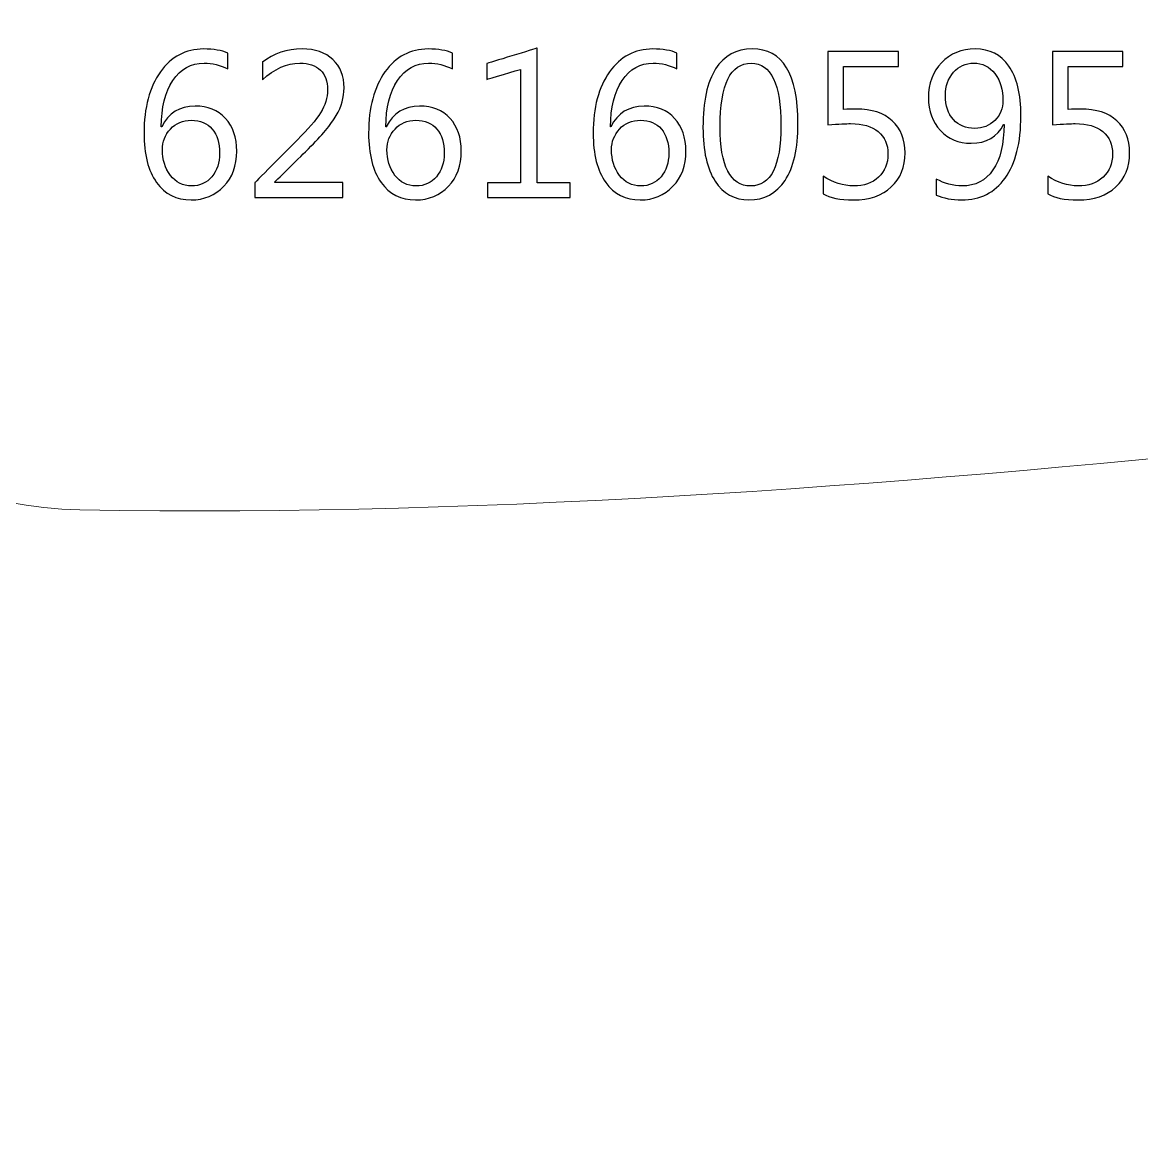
# Model space of a CAD drawing. Header units: centimetres. Extents: x -494 to 505, y -672 to 577.
# Drawn here: x 241.8 to 299.6, y -187.2 to -129.7 of the extents above; entities that cross this region are included whole.
import ezdxf

# ---------------------------------------------------------------- set-up
doc = ezdxf.new("R2010")
doc.units = ezdxf.units.CM
doc.header["$MEASUREMENT"] = 0
doc.layers.add('Camada 1', color=7, linetype='Continuous')
doc.layers.add('Camada 2', color=10, linetype='Continuous')

msp = doc.modelspace()

# ---------------------------------------------------------------- linework, layer by layer
at = {"layer": 'Camada 1', "lineweight": 9}
msp.add_open_spline([(182.78983, -289.325812), (182.329836, -291.53358), (181.676294, -292.996112), (180.507132, -295.900856), (180.507132, -295.900856), (177.908204, -303.485296), (176.42332, -307.8607), (184.4675, -310.828944), (184.4675, -310.828944), (188.601096, -312.03138), (192.080388, -313.343036), (195.019168, -314.746132), (195.019168, -314.746132), (209.705448, -320.820796), (210.408266, -342.718136), (204.780388, -357.439976), (204.780388, -357.439976), (200.739248, -364.026196), (206.49819, -371.974872), (211.99729, -370.13134), (211.99729, -370.13134), (211.99729, -370.13134), (267.020294, -351.921064), (267.020294, -351.921064), (267.020294, -351.921064), (265.436858, -345.949016), (263.81964, -340.168992), (261.691628, -334.19796), (261.691628, -334.19796), (261.691628, -334.19796), (247.889522, -339.847428), (247.889522, -339.847428), (247.889522, -339.847428), (247.889522, -339.847428), (245.159784, -332.06436), (245.159784, -332.06436), (245.159784, -332.06436), (245.159784, -332.06436), (258.900422, -326.126856), (258.900422, -326.126856), (258.900422, -326.126856), (255.91643, -319.662048), (253.357126, -313.510168), (250.05284, -307.368956), (250.05284, -307.368956), (250.05284, -307.368956), (235.854494, -315.215016), (235.854494, -315.215016), (235.854494, -315.215016), (235.854494, -315.215016), (231.603042, -308.164484), (231.603042, -308.164484), (231.603042, -308.164484), (231.603042, -308.164484), (245.712488, -300.023784), (245.712488, -300.023784), (245.712488, -300.023784), (242.475004, -294.545512), (239.409224, -289.87242), (235.99394, -284.899608), (235.99394, -284.899608), (235.99394, -284.899608), (222.90532, -293.546276), (222.90532, -293.546276), (222.90532, -293.546276), (222.90532, -293.546276), (218.431364, -286.746696), (218.431364, -286.746696), (218.431364, -286.746696), (218.431364, -286.746696), (230.724202, -278.40178), (230.724202, -278.40178), (230.724202, -278.40178), (227.071682, -273.320256), (223.679766, -267.88618), (220.318584, -262.6868), (220.318584, -262.6868), (220.318584, -262.6868), (206.901542, -270.924528), (206.901542, -270.924528), (206.901542, -270.924528), (206.901542, -270.924528), (203.266548, -263.775444), (203.266548, -263.775444), (203.266548, -263.775444), (203.266548, -263.775444), (216.520522, -255.081024), (216.520522, -255.081024), (216.520522, -255.081024), (203.73848, -229.9081), (221.170754, -210.7819), (240.487708, -206.680816), (240.487708, -206.680816), (281.752294, -198.37654), (317.23838, -202.109324), (355.214428, -222.74276), (355.214428, -222.74276), (380.998984, -236.086396), (406.434798, -252.030484), (431.664618, -268.072108), (431.664618, -268.072108), (447.13398, -276.452076), (457.795376, -284.673548), (475.474792, -290.712144), (475.474792, -290.712144), (480.967288, -292.402768), (484.084376, -293.40556), (486.148888, -292.320472), (486.148888, -292.320472), (494.367058, -279.025096), (499.34495, -259.396992), (498.30101, -215.25484), (498.30101, -215.25484), (495.513106, -177.25136), (492.695484, -158.525972), (484.29799, -145.308828), (484.29799, -145.308828), (471.084402, -137.859516), (427.983396, -139.22248), (370.712238, -144.892776), (370.712238, -144.892776), (330.730606, -147.85848), (288.910268, -155.543504), (244.769894, -154.824176), (244.769894, -154.824176), (224.85096, -154.182064), (209.7151, -128.42748), (190.253366, -98.993452), (190.253366, -98.993452), (179.69611, -100.730812), (171.077382, -99.020884), (165.424866, -94.19844), (165.424866, -94.19844), (159.956754, -88.855804), (156.890974, -82.534252), (157.003242, -75.060048), (157.003242, -75.060048), (157.026102, -72.926956), (155.536646, -72.14362), (153.171144, -73.001632), (153.171144, -73.001632), (124.564902, -78.87462), (97.43567, -82.195416), (72.464422, -82.006948), (72.464422, -82.006948), (72.464422, -82.006948), (55.998618, -82.304636), (55.998618, -82.304636), (55.998618, -82.304636), (33.274254, -82.729324), (19.306032, -86.980268), (15.682976, -101.128068), (15.682976, -101.128068), (14.84376, -105.245916), (15.028926, -133.020816), (14.989302, -138.365992), (14.989302, -138.365992), (14.989302, -138.365992), (15.079726, -194.315588), (15.079726, -194.315588), (15.079726, -194.315588), (15.079726, -194.315588), (66.976498, -194.3862), (66.976498, -194.3862), (66.976498, -194.3862), (66.976498, -194.3862), (66.896742, -202.649836), (66.896742, -202.649836), (66.896742, -202.649836), (66.896742, -202.649836), (15.069058, -202.792584), (15.069058, -202.792584), (15.069058, -202.792584), (15.069058, -202.792584), (15.30858, -272.434304), (15.30858, -272.434304), (15.30858, -272.434304), (15.30858, -272.434304), (30.27172, -273.937476), (30.27172, -273.937476), (30.27172, -273.937476), (30.27172, -273.937476), (37.548312, -233.120692), (37.548312, -233.120692), (37.548312, -233.120692), (37.548312, -233.120692), (83.984592, -239.984788), (83.984592, -239.984788), (83.984592, -239.984788), (83.984592, -239.984788), (76.346812, -279.314656), (76.346812, -279.314656), (76.346812, -279.314656), (76.346812, -279.314656), (100.76053, -281.826716), (100.76053, -281.826716), (100.76053, -281.826716), (100.873814, -272.07464), (102.001066, -262.795004), (104.431338, -254.207264), (104.431338, -254.207264), (107.706668, -242.851432), (111.736632, -234.28452), (117.738652, -232.335832), (117.738652, -232.335832), (117.738652, -232.335832), (166.705788, -232.341928), (166.705788, -232.341928), (166.705788, -232.341928), (170.196002, -232.524808), (171.763436, -238.12246), (170.609006, -246.8626), (170.609006, -246.8626), (169.687494, -256.330704), (163.103814, -264.16), (159.567626, -274.08124), (159.567626, -274.08124), (157.226508, -280.649172), (157.818836, -281.917648), (163.007294, -281.882596), (163.007294, -281.882596), (163.007294, -281.882596), (179.199286, -281.804364), (179.199286, -281.804364), (179.199286, -281.804364), (181.369716, -282.496768), (183.364124, -285.311088), (182.78983, -289.325812)], degree=3, knots=[0, 0, 0, 0, 0.017241379, 0.017241379, 0.017241379, 0.017241389, 0.034482759, 0.034482759, 0.034482759, 0.034482769, 0.051724138, 0.051724138, 0.051724138, 0.051724148, 0.068965517, 0.068965517, 0.068965517, 0.068965527, 0.086206897, 0.086206897, 0.086206897, 0.086206907, 0.103448276, 0.103448276, 0.103448276, 0.103448286, 0.120689655, 0.120689655, 0.120689655, 0.120689665, 0.137931034, 0.137931034, 0.137931034, 0.137931044, 0.155172414, 0.155172414, 0.155172414, 0.155172424, 0.172413793, 0.172413793, 0.172413793, 0.172413803, 0.189655172, 0.189655172, 0.189655172, 0.189655182, 0.206896552, 0.206896552, 0.206896552, 0.206896562, 0.224137931, 0.224137931, 0.224137931, 0.224137941, 0.24137931, 0.24137931, 0.24137931, 0.24137932, 0.25862069, 0.25862069, 0.25862069, 0.2586207, 0.275862069, 0.275862069, 0.275862069, 0.275862079, 0.293103448, 0.293103448, 0.293103448, 0.293103458, 0.310344828, 0.310344828, 0.310344828, 0.310344838, 0.327586207, 0.327586207, 0.327586207, 0.327586217, 0.344827586, 0.344827586, 0.344827586, 0.344827596, 0.362068966, 0.362068966, 0.362068966, 0.362068976, 0.379310345, 0.379310345, 0.379310345, 0.379310355, 0.396551724, 0.396551724, 0.396551724, 0.396551734, 0.413793103, 0.413793103, 0.413793103, 0.413793113, 0.431034483, 0.431034483, 0.431034483, 0.431034493, 0.448275862, 0.448275862, 0.448275862, 0.448275872, 0.465517241, 0.465517241, 0.465517241, 0.465517251, 0.482758621, 0.482758621, 0.482758621, 0.482758631, 0.5, 0.5, 0.5, 0.50000001, 0.517241379, 0.517241379, 0.517241379, 0.517241389, 0.534482759, 0.534482759, 0.534482759, 0.534482769, 0.551724138, 0.551724138, 0.551724138, 0.551724148, 0.568965517, 0.568965517, 0.568965517, 0.568965527, 0.586206897, 0.586206897, 0.586206897, 0.586206907, 0.603448276, 0.603448276, 0.603448276, 0.603448286, 0.620689655, 0.620689655, 0.620689655, 0.620689665, 0.637931034, 0.637931034, 0.637931034, 0.637931044, 0.655172414, 0.655172414, 0.655172414, 0.655172424, 0.672413793, 0.672413793, 0.672413793, 0.672413803, 0.689655172, 0.689655172, 0.689655172, 0.689655182, 0.706896552, 0.706896552, 0.706896552, 0.706896562, 0.724137931, 0.724137931, 0.724137931, 0.724137941, 0.74137931, 0.74137931, 0.74137931, 0.74137932, 0.75862069, 0.75862069, 0.75862069, 0.7586207, 0.775862069, 0.775862069, 0.775862069, 0.775862079, 0.793103448, 0.793103448, 0.793103448, 0.793103458, 0.810344828, 0.810344828, 0.810344828, 0.810344838, 0.827586207, 0.827586207, 0.827586207, 0.827586217, 0.844827586, 0.844827586, 0.844827586, 0.844827596, 0.862068966, 0.862068966, 0.862068966, 0.862068976, 0.879310345, 0.879310345, 0.879310345, 0.879310355, 0.896551724, 0.896551724, 0.896551724, 0.896551734, 0.913793103, 0.913793103, 0.913793103, 0.913793113, 0.931034483, 0.931034483, 0.931034483, 0.931034493, 0.948275862, 0.948275862, 0.948275862, 0.948275872, 0.965517241, 0.965517241, 0.965517241, 0.965517251, 1, 1, 1, 1], dxfattribs=at)
at = {"layer": 'Camada 2'}
for points, knots in [([(252.404118, -131.25831), (252.404118, -131.25831), (252.404118, -132.07365), (252.404118, -132.07365), (252.404118, -132.07365), (252.015244, -131.874768), (251.606812, -131.774438), (251.176536, -131.774438), (251.176536, -131.774438), (250.509786, -131.774438), (249.975878, -132.071872), (249.574304, -132.666994), (249.574304, -132.666994), (249.174762, -133.261862), (248.974102, -134.059422), (248.974102, -135.057642), (248.974102, -135.057642), (248.974102, -135.057642), (248.995438, -135.057642), (248.995438, -135.057642), (248.995438, -135.057642), (249.344942, -134.346188), (249.918474, -133.989572), (250.716034, -133.989572), (250.716034, -133.989572), (251.37364, -133.989572), (251.895102, -134.2009), (252.28423, -134.622032), (252.28423, -134.622032), (252.673104, -135.044942), (252.866652, -135.609584), (252.866652, -136.317482), (252.866652, -136.317482), (252.866652, -137.05586), (252.644402, -137.659872), (252.199902, -138.127486), (252.199902, -138.127486), (251.755402, -138.595354), (251.191014, -138.828272), (250.50623, -138.828272), (250.50623, -138.828272), (249.750072, -138.828272), (249.156728, -138.527282), (248.726706, -137.925048), (248.726706, -137.925048), (248.296684, -137.322814), (248.081546, -136.476994), (248.081546, -135.387334), (248.081546, -135.387334), (248.081546, -134.066534), (248.362978, -133.012688), (248.925588, -132.22605), (248.925588, -132.22605), (249.488452, -131.43738), (250.232164, -131.043172), (251.1552, -131.043172), (251.1552, -131.043172), (251.680218, -131.043172), (252.096016, -131.1148), (252.404118, -131.25831)], [0, 0, 0, 0, 0.0625, 0.0625, 0.0625, 0.06250001, 0.125, 0.125, 0.125, 0.12500001, 0.1875, 0.1875, 0.1875, 0.18750001, 0.25, 0.25, 0.25, 0.25000001, 0.3125, 0.3125, 0.3125, 0.31250001, 0.375, 0.375, 0.375, 0.37500001, 0.4375, 0.4375, 0.4375, 0.43750001, 0.5, 0.5, 0.5, 0.50000001, 0.5625, 0.5625, 0.5625, 0.56250001, 0.625, 0.625, 0.625, 0.62500001, 0.6875, 0.6875, 0.6875, 0.68750001, 0.75, 0.75, 0.75, 0.75000001, 0.8125, 0.8125, 0.8125, 0.81250001, 0.875, 0.875, 0.875, 0.87500001, 1, 1, 1, 1]), ([(258.339844, -138.69924), (258.339844, -138.69924), (253.802134, -138.69924), (253.802134, -138.69924), (253.802134, -138.69924), (253.802134, -138.69924), (253.802134, -137.935716), (253.802134, -137.935716), (253.802134, -137.935716), (253.802134, -137.935716), (255.995678, -135.73506), (255.995678, -135.73506), (255.995678, -135.73506), (256.55651, -135.174228), (256.956306, -134.708138), (257.194558, -134.335266), (257.194558, -134.335266), (257.434842, -133.962648), (257.55473, -133.562852), (257.55473, -133.139942), (257.55473, -133.139942), (257.55473, -132.706364), (257.431032, -132.369306), (257.182112, -132.131054), (257.182112, -132.131054), (256.932938, -131.892802), (256.579878, -131.774438), (256.121154, -131.774438), (256.121154, -131.774438), (255.44907, -131.774438), (254.805688, -132.061204), (254.18923, -132.634736), (254.18923, -132.634736), (254.18923, -132.634736), (254.18923, -131.731512), (254.18923, -131.731512), (254.18923, -131.731512), (254.776986, -131.272534), (255.461516, -131.043172), (256.241042, -131.043172), (256.241042, -131.043172), (256.913126, -131.043172), (257.441954, -131.226052), (257.827272, -131.58978), (257.827272, -131.58978), (258.21259, -131.953508), (258.40436, -132.442966), (258.40436, -133.055868), (258.40436, -133.055868), (258.40436, -133.53796), (258.271772, -134.010908), (258.004564, -134.471664), (258.004564, -134.471664), (257.739388, -134.932166), (257.260852, -135.50392), (256.570988, -136.186672), (256.570988, -136.186672), (256.570988, -136.186672), (254.83439, -137.903458), (254.83439, -137.903458), (254.83439, -137.903458), (254.83439, -137.903458), (254.83439, -137.925048), (254.83439, -137.925048), (254.83439, -137.925048), (254.83439, -137.925048), (258.339844, -137.925048), (258.339844, -137.925048), (258.339844, -137.925048), (258.339844, -137.925048), (258.339844, -138.69924), (258.339844, -138.69924)], [0, 0, 0, 0, 0.052631579, 0.052631579, 0.052631579, 0.052631589, 0.105263158, 0.105263158, 0.105263158, 0.105263168, 0.157894737, 0.157894737, 0.157894737, 0.157894747, 0.210526316, 0.210526316, 0.210526316, 0.210526326, 0.263157895, 0.263157895, 0.263157895, 0.263157905, 0.315789474, 0.315789474, 0.315789474, 0.315789484, 0.368421053, 0.368421053, 0.368421053, 0.368421063, 0.421052632, 0.421052632, 0.421052632, 0.421052642, 0.473684211, 0.473684211, 0.473684211, 0.473684221, 0.526315789, 0.526315789, 0.526315789, 0.526315799, 0.578947368, 0.578947368, 0.578947368, 0.578947378, 0.631578947, 0.631578947, 0.631578947, 0.631578957, 0.684210526, 0.684210526, 0.684210526, 0.684210536, 0.736842105, 0.736842105, 0.736842105, 0.736842115, 0.789473684, 0.789473684, 0.789473684, 0.789473694, 0.842105263, 0.842105263, 0.842105263, 0.842105273, 0.894736842, 0.894736842, 0.894736842, 0.894736852, 1, 1, 1, 1]), ([(263.995662, -131.25831), (263.995662, -131.25831), (263.995662, -132.07365), (263.995662, -132.07365), (263.995662, -132.07365), (263.606788, -131.874768), (263.198356, -131.774438), (262.76808, -131.774438), (262.76808, -131.774438), (262.10133, -131.774438), (261.567422, -132.071872), (261.165848, -132.666994), (261.165848, -132.666994), (260.766306, -133.261862), (260.565646, -134.059422), (260.565646, -135.057642), (260.565646, -135.057642), (260.565646, -135.057642), (260.586982, -135.057642), (260.586982, -135.057642), (260.586982, -135.057642), (260.936486, -134.346188), (261.510018, -133.989572), (262.307578, -133.989572), (262.307578, -133.989572), (262.965184, -133.989572), (263.486646, -134.2009), (263.875774, -134.622032), (263.875774, -134.622032), (264.264648, -135.044942), (264.458196, -135.609584), (264.458196, -136.317482), (264.458196, -136.317482), (264.458196, -137.05586), (264.235946, -137.659872), (263.791446, -138.127486), (263.791446, -138.127486), (263.346946, -138.595354), (262.782558, -138.828272), (262.097774, -138.828272), (262.097774, -138.828272), (261.341616, -138.828272), (260.748272, -138.527282), (260.31825, -137.925048), (260.31825, -137.925048), (259.888228, -137.322814), (259.67309, -136.476994), (259.67309, -135.387334), (259.67309, -135.387334), (259.67309, -134.066534), (259.954522, -133.012688), (260.517132, -132.22605), (260.517132, -132.22605), (261.079996, -131.43738), (261.823708, -131.043172), (262.746744, -131.043172), (262.746744, -131.043172), (263.271762, -131.043172), (263.68756, -131.1148), (263.995662, -131.25831)], [0, 0, 0, 0, 0.0625, 0.0625, 0.0625, 0.06250001, 0.125, 0.125, 0.125, 0.12500001, 0.1875, 0.1875, 0.1875, 0.18750001, 0.25, 0.25, 0.25, 0.25000001, 0.3125, 0.3125, 0.3125, 0.31250001, 0.375, 0.375, 0.375, 0.37500001, 0.4375, 0.4375, 0.4375, 0.43750001, 0.5, 0.5, 0.5, 0.50000001, 0.5625, 0.5625, 0.5625, 0.56250001, 0.625, 0.625, 0.625, 0.62500001, 0.6875, 0.6875, 0.6875, 0.68750001, 0.75, 0.75, 0.75, 0.75000001, 0.8125, 0.8125, 0.8125, 0.81250001, 0.875, 0.875, 0.875, 0.87500001, 1, 1, 1, 1]), ([(270.071088, -138.69924), (270.071088, -138.69924), (265.813032, -138.69924), (265.813032, -138.69924), (265.813032, -138.69924), (265.813032, -138.69924), (265.813032, -137.946638), (265.813032, -137.946638), (265.813032, -137.946638), (265.813032, -137.946638), (267.511784, -137.946638), (267.511784, -137.946638), (267.511784, -137.946638), (267.511784, -137.946638), (267.511784, -132.093462), (267.511784, -132.093462), (267.511784, -132.093462), (267.511784, -132.093462), (265.769852, -132.613146), (265.769852, -132.613146), (265.769852, -132.613146), (265.769852, -132.613146), (265.769852, -131.796028), (265.769852, -131.796028), (265.769852, -131.796028), (265.769852, -131.796028), (268.372082, -131.000246), (268.372082, -131.000246), (268.372082, -131.000246), (268.372082, -131.000246), (268.372082, -137.946638), (268.372082, -137.946638), (268.372082, -137.946638), (268.372082, -137.946638), (270.071088, -137.946638), (270.071088, -137.946638), (270.071088, -137.946638), (270.071088, -137.946638), (270.071088, -138.69924), (270.071088, -138.69924)], [0, 0, 0, 0, 0.090909091, 0.090909091, 0.090909091, 0.090909101, 0.181818182, 0.181818182, 0.181818182, 0.181818192, 0.272727273, 0.272727273, 0.272727273, 0.272727283, 0.363636364, 0.363636364, 0.363636364, 0.363636374, 0.454545455, 0.454545455, 0.454545455, 0.454545465, 0.545454545, 0.545454545, 0.545454545, 0.545454555, 0.636363636, 0.636363636, 0.636363636, 0.636363646, 0.727272727, 0.727272727, 0.727272727, 0.727272737, 0.818181818, 0.818181818, 0.818181818, 0.818181828, 1, 1, 1, 1]), ([(275.587206, -131.25831), (275.587206, -131.25831), (275.587206, -132.07365), (275.587206, -132.07365), (275.587206, -132.07365), (275.198332, -131.874768), (274.7899, -131.774438), (274.359624, -131.774438), (274.359624, -131.774438), (273.692874, -131.774438), (273.158966, -132.071872), (272.757392, -132.666994), (272.757392, -132.666994), (272.35785, -133.261862), (272.15719, -134.059422), (272.15719, -135.057642), (272.15719, -135.057642), (272.15719, -135.057642), (272.178526, -135.057642), (272.178526, -135.057642), (272.178526, -135.057642), (272.52803, -134.346188), (273.101562, -133.989572), (273.899122, -133.989572), (273.899122, -133.989572), (274.556728, -133.989572), (275.07819, -134.2009), (275.467318, -134.622032), (275.467318, -134.622032), (275.856192, -135.044942), (276.04974, -135.609584), (276.04974, -136.317482), (276.04974, -136.317482), (276.04974, -137.05586), (275.82749, -137.659872), (275.38299, -138.127486), (275.38299, -138.127486), (274.93849, -138.595354), (274.374102, -138.828272), (273.689318, -138.828272), (273.689318, -138.828272), (272.93316, -138.828272), (272.339816, -138.527282), (271.909794, -137.925048), (271.909794, -137.925048), (271.479772, -137.322814), (271.264634, -136.476994), (271.264634, -135.387334), (271.264634, -135.387334), (271.264634, -134.066534), (271.546066, -133.012688), (272.108676, -132.22605), (272.108676, -132.22605), (272.67154, -131.43738), (273.415252, -131.043172), (274.338288, -131.043172), (274.338288, -131.043172), (274.863306, -131.043172), (275.279104, -131.1148), (275.587206, -131.25831)], [0, 0, 0, 0, 0.0625, 0.0625, 0.0625, 0.06250001, 0.125, 0.125, 0.125, 0.12500001, 0.1875, 0.1875, 0.1875, 0.18750001, 0.25, 0.25, 0.25, 0.25000001, 0.3125, 0.3125, 0.3125, 0.31250001, 0.375, 0.375, 0.375, 0.37500001, 0.4375, 0.4375, 0.4375, 0.43750001, 0.5, 0.5, 0.5, 0.50000001, 0.5625, 0.5625, 0.5625, 0.56250001, 0.625, 0.625, 0.625, 0.62500001, 0.6875, 0.6875, 0.6875, 0.68750001, 0.75, 0.75, 0.75, 0.75000001, 0.8125, 0.8125, 0.8125, 0.81250001, 0.875, 0.875, 0.875, 0.87500001, 1, 1, 1, 1]), ([(279.304242, -138.828272), (278.558752, -138.828272), (277.976076, -138.50747), (277.558754, -137.867644), (277.558754, -137.867644), (277.141178, -137.22604), (276.931374, -136.299448), (276.931374, -135.088122), (276.931374, -135.088122), (276.931374, -133.7564), (277.150068, -132.751068), (277.585424, -132.068316), (277.585424, -132.068316), (278.021034, -131.385564), (278.649938, -131.043172), (279.472644, -131.043172), (279.472644, -131.043172), (281.047952, -131.043172), (281.83459, -132.329936), (281.83459, -134.903464), (281.83459, -134.903464), (281.83459, -136.17956), (281.61234, -137.150856), (281.168094, -137.82294), (281.168094, -137.82294), (280.723594, -138.493246), (280.101802, -138.828272), (279.304242, -138.828272)], [0, 0, 0, 0, 0.125, 0.125, 0.125, 0.12500001, 0.25, 0.25, 0.25, 0.25000001, 0.375, 0.375, 0.375, 0.37500001, 0.5, 0.5, 0.5, 0.50000001, 0.625, 0.625, 0.625, 0.62500001, 0.75, 0.75, 0.75, 0.75000001, 1, 1, 1, 1]), ([(288.97453, -138.57732), (288.97453, -138.57732), (288.97453, -137.751312), (288.97453, -137.751312), (288.97453, -137.751312), (289.393884, -137.989564), (289.838384, -138.107928), (290.307776, -138.107928), (290.307776, -138.107928), (290.989004, -138.107928), (291.521134, -137.83183), (291.89934, -137.281666), (291.89934, -137.281666), (292.279324, -136.731502), (292.469316, -135.94842), (292.469316, -134.935722), (292.469316, -134.935722), (292.46195, -134.939278), (292.454838, -134.939278), (292.447726, -134.935722), (292.447726, -134.935722), (292.126924, -135.580882), (291.566092, -135.903462), (290.77031, -135.903462), (290.77031, -135.903462), (290.12515, -135.903462), (289.5981, -135.684768), (289.184334, -135.247634), (289.184334, -135.247634), (288.772092, -134.810246), (288.565844, -134.245858), (288.565844, -133.557518), (288.565844, -133.557518), (288.565844, -132.822696), (288.79165, -132.218938), (289.24504, -131.749292), (289.24504, -131.749292), (289.698684, -131.277868), (290.27755, -131.043172), (290.985448, -131.043172), (290.985448, -131.043172), (291.725604, -131.043172), (292.304216, -131.33705), (292.718236, -131.923282), (292.718236, -131.923282), (293.132256, -132.50926), (293.340282, -133.36397), (293.340282, -134.48411), (293.340282, -134.48411), (293.340282, -135.87476), (293.071296, -136.94664), (292.532054, -137.699242), (292.532054, -137.699242), (291.994336, -138.451844), (291.24529, -138.828272), (290.28644, -138.828272), (290.28644, -138.828272), (289.782758, -138.828272), (289.345624, -138.743944), (288.97453, -138.57732)], [0, 0, 0, 0, 0.0625, 0.0625, 0.0625, 0.06250001, 0.125, 0.125, 0.125, 0.12500001, 0.1875, 0.1875, 0.1875, 0.18750001, 0.25, 0.25, 0.25, 0.25000001, 0.3125, 0.3125, 0.3125, 0.31250001, 0.375, 0.375, 0.375, 0.37500001, 0.4375, 0.4375, 0.4375, 0.43750001, 0.5, 0.5, 0.5, 0.50000001, 0.5625, 0.5625, 0.5625, 0.56250001, 0.625, 0.625, 0.625, 0.62500001, 0.6875, 0.6875, 0.6875, 0.68750001, 0.75, 0.75, 0.75, 0.75000001, 0.8125, 0.8125, 0.8125, 0.81250001, 0.875, 0.875, 0.875, 0.87500001, 1, 1, 1, 1]), ([(283.135832, -138.51636), (283.135832, -138.51636), (283.135832, -137.602468), (283.135832, -137.602468), (283.135832, -137.602468), (283.650182, -137.939272), (284.173422, -138.107928), (284.705552, -138.107928), (284.705552, -138.107928), (285.237936, -138.107928), (285.66618, -137.957306), (285.992316, -137.656316), (285.992316, -137.656316), (286.316928, -137.35685), (286.479996, -136.957308), (286.479996, -136.460738), (286.479996, -136.460738), (286.479996, -135.967978), (286.313118, -135.58266), (285.981648, -135.306816), (285.981648, -135.306816), (285.6484, -135.030718), (285.17342, -134.892796), (284.553406, -134.892796), (284.553406, -134.892796), (284.343602, -134.892796), (283.949394, -134.914132), (283.372306, -134.955534), (283.372306, -134.955534), (283.372306, -134.955534), (283.372306, -131.172204), (283.372306, -131.172204), (283.372306, -131.172204), (283.372306, -131.172204), (287.01746, -131.172204), (287.01746, -131.172204), (287.01746, -131.172204), (287.01746, -131.172204), (287.01746, -131.946396), (287.01746, -131.946396), (287.01746, -131.946396), (287.01746, -131.946396), (284.189424, -131.946396), (284.189424, -131.946396), (284.189424, -131.946396), (284.189424, -131.946396), (284.189424, -134.16153), (284.189424, -134.16153), (284.189424, -134.16153), (284.420818, -134.147306), (284.633924, -134.13994), (284.831028, -134.13994), (284.831028, -134.13994), (285.6357, -134.13994), (286.259524, -134.342632), (286.700214, -134.74573), (286.700214, -134.74573), (287.141158, -135.149082), (287.36163, -135.702802), (287.36163, -136.405366), (287.36163, -136.405366), (287.36163, -137.132822), (287.125156, -137.719054), (286.650176, -138.161522), (286.650176, -138.161522), (286.175196, -138.606022), (285.522924, -138.828272), (284.696662, -138.828272), (284.696662, -138.828272), (283.999686, -138.828272), (283.479748, -138.724386), (283.135832, -138.51636)], [0, 0, 0, 0, 0.052631579, 0.052631579, 0.052631579, 0.052631589, 0.105263158, 0.105263158, 0.105263158, 0.105263168, 0.157894737, 0.157894737, 0.157894737, 0.157894747, 0.210526316, 0.210526316, 0.210526316, 0.210526326, 0.263157895, 0.263157895, 0.263157895, 0.263157905, 0.315789474, 0.315789474, 0.315789474, 0.315789484, 0.368421053, 0.368421053, 0.368421053, 0.368421063, 0.421052632, 0.421052632, 0.421052632, 0.421052642, 0.473684211, 0.473684211, 0.473684211, 0.473684221, 0.526315789, 0.526315789, 0.526315789, 0.526315799, 0.578947368, 0.578947368, 0.578947368, 0.578947378, 0.631578947, 0.631578947, 0.631578947, 0.631578957, 0.684210526, 0.684210526, 0.684210526, 0.684210536, 0.736842105, 0.736842105, 0.736842105, 0.736842115, 0.789473684, 0.789473684, 0.789473684, 0.789473694, 0.842105263, 0.842105263, 0.842105263, 0.842105273, 0.894736842, 0.894736842, 0.894736842, 0.894736852, 1, 1, 1, 1]), ([(294.727376, -138.51636), (294.727376, -138.51636), (294.727376, -137.602468), (294.727376, -137.602468), (294.727376, -137.602468), (295.241726, -137.939272), (295.764966, -138.107928), (296.297096, -138.107928), (296.297096, -138.107928), (296.82948, -138.107928), (297.257724, -137.957306), (297.58386, -137.656316), (297.58386, -137.656316), (297.908472, -137.35685), (298.07154, -136.957308), (298.07154, -136.460738), (298.07154, -136.460738), (298.07154, -135.967978), (297.904662, -135.58266), (297.573192, -135.306816), (297.573192, -135.306816), (297.239944, -135.030718), (296.764964, -134.892796), (296.14495, -134.892796), (296.14495, -134.892796), (295.935146, -134.892796), (295.540938, -134.914132), (294.96385, -134.955534), (294.96385, -134.955534), (294.96385, -134.955534), (294.96385, -131.172204), (294.96385, -131.172204), (294.96385, -131.172204), (294.96385, -131.172204), (298.609004, -131.172204), (298.609004, -131.172204), (298.609004, -131.172204), (298.609004, -131.172204), (298.609004, -131.946396), (298.609004, -131.946396), (298.609004, -131.946396), (298.609004, -131.946396), (295.780968, -131.946396), (295.780968, -131.946396), (295.780968, -131.946396), (295.780968, -131.946396), (295.780968, -134.16153), (295.780968, -134.16153), (295.780968, -134.16153), (296.012362, -134.147306), (296.225468, -134.13994), (296.422572, -134.13994), (296.422572, -134.13994), (297.227244, -134.13994), (297.851068, -134.342632), (298.291758, -134.74573), (298.291758, -134.74573), (298.732702, -135.149082), (298.953174, -135.702802), (298.953174, -136.405366), (298.953174, -136.405366), (298.953174, -137.132822), (298.7167, -137.719054), (298.24172, -138.161522), (298.24172, -138.161522), (297.76674, -138.606022), (297.114468, -138.828272), (296.288206, -138.828272), (296.288206, -138.828272), (295.59123, -138.828272), (295.071292, -138.724386), (294.727376, -138.51636)], [0, 0, 0, 0, 0.052631579, 0.052631579, 0.052631579, 0.052631589, 0.105263158, 0.105263158, 0.105263158, 0.105263168, 0.157894737, 0.157894737, 0.157894737, 0.157894747, 0.210526316, 0.210526316, 0.210526316, 0.210526326, 0.263157895, 0.263157895, 0.263157895, 0.263157905, 0.315789474, 0.315789474, 0.315789474, 0.315789484, 0.368421053, 0.368421053, 0.368421053, 0.368421063, 0.421052632, 0.421052632, 0.421052632, 0.421052642, 0.473684211, 0.473684211, 0.473684211, 0.473684221, 0.526315789, 0.526315789, 0.526315789, 0.526315799, 0.578947368, 0.578947368, 0.578947368, 0.578947378, 0.631578947, 0.631578947, 0.631578947, 0.631578957, 0.684210526, 0.684210526, 0.684210526, 0.684210536, 0.736842105, 0.736842105, 0.736842105, 0.736842115, 0.789473684, 0.789473684, 0.789473684, 0.789473694, 0.842105263, 0.842105263, 0.842105263, 0.842105273, 0.894736842, 0.894736842, 0.894736842, 0.894736852, 1, 1, 1, 1]), ([(279.42413, -131.774438), (278.350726, -131.774438), (277.813008, -132.865876), (277.813008, -135.048752), (277.813008, -135.048752), (277.813008, -137.088118), (278.340058, -138.107928), (279.393904, -138.107928), (279.393904, -138.107928), (280.433272, -138.107928), (280.952956, -137.070084), (280.952956, -134.996682), (280.952956, -134.996682), (280.952956, -132.847842), (280.44394, -131.774438), (279.42413, -131.774438)], [0, 0, 0, 0, 0.2, 0.2, 0.2, 0.20000001, 0.4, 0.4, 0.4, 0.40000001, 0.6, 0.6, 0.6, 0.60000001, 1, 1, 1, 1]), ([(290.904676, -131.774438), (290.488878, -131.774438), (290.14293, -131.930394), (289.865308, -132.24383), (289.865308, -132.24383), (289.587432, -132.55752), (289.447732, -132.955538), (289.447732, -133.439408), (289.447732, -133.439408), (289.447732, -133.967982), (289.583876, -134.38378), (289.856164, -134.686548), (289.856164, -134.686548), (290.128706, -134.98957), (290.497768, -135.139938), (290.963858, -135.139938), (290.963858, -135.139938), (291.368734, -135.139938), (291.711126, -135.002016), (291.992558, -134.726172), (291.992558, -134.726172), (292.27399, -134.448296), (292.415468, -134.111238), (292.415468, -133.711696), (292.415468, -133.711696), (292.415468, -133.14172), (292.275768, -132.675884), (291.996114, -132.315712), (291.996114, -132.315712), (291.71646, -131.95554), (291.352732, -131.774438), (290.904676, -131.774438)], [0, 0, 0, 0, 0.111111111, 0.111111111, 0.111111111, 0.111111121, 0.222222222, 0.222222222, 0.222222222, 0.222222232, 0.333333333, 0.333333333, 0.333333333, 0.333333343, 0.444444444, 0.444444444, 0.444444444, 0.444444454, 0.555555556, 0.555555556, 0.555555556, 0.555555566, 0.666666667, 0.666666667, 0.666666667, 0.666666677, 0.777777778, 0.777777778, 0.777777778, 0.777777788, 1, 1, 1, 1]), ([(250.524264, -134.720584), (250.079764, -134.720584), (249.719592, -134.871206), (249.443494, -135.172196), (249.443494, -135.172196), (249.165872, -135.475218), (249.027696, -135.830056), (249.027696, -136.24052), (249.027696, -136.24052), (249.027696, -136.756648), (249.165872, -137.19556), (249.439938, -137.56132), (249.439938, -137.56132), (249.714258, -137.925048), (250.079764, -138.107928), (250.534932, -138.107928), (250.534932, -138.107928), (250.968764, -138.107928), (251.320046, -137.948416), (251.585222, -137.63117), (251.585222, -137.63117), (251.852176, -137.313924), (251.984764, -136.912604), (251.984764, -136.424924), (251.984764, -136.424924), (251.984764, -135.891016), (251.85751, -135.475218), (251.601224, -135.172196), (251.601224, -135.172196), (251.344938, -134.871206), (250.986544, -134.720584), (250.524264, -134.720584)], [0, 0, 0, 0, 0.111111111, 0.111111111, 0.111111111, 0.111111121, 0.222222222, 0.222222222, 0.222222222, 0.222222232, 0.333333333, 0.333333333, 0.333333333, 0.333333343, 0.444444444, 0.444444444, 0.444444444, 0.444444454, 0.555555556, 0.555555556, 0.555555556, 0.555555566, 0.666666667, 0.666666667, 0.666666667, 0.666666677, 0.777777778, 0.777777778, 0.777777778, 0.777777788, 1, 1, 1, 1]), ([(262.115808, -134.720584), (261.671308, -134.720584), (261.311136, -134.871206), (261.035038, -135.172196), (261.035038, -135.172196), (260.757416, -135.475218), (260.61924, -135.830056), (260.61924, -136.24052), (260.61924, -136.24052), (260.61924, -136.756648), (260.757416, -137.19556), (261.031482, -137.56132), (261.031482, -137.56132), (261.305802, -137.925048), (261.671308, -138.107928), (262.126476, -138.107928), (262.126476, -138.107928), (262.560308, -138.107928), (262.91159, -137.948416), (263.176766, -137.63117), (263.176766, -137.63117), (263.44372, -137.313924), (263.576308, -136.912604), (263.576308, -136.424924), (263.576308, -136.424924), (263.576308, -135.891016), (263.449054, -135.475218), (263.192768, -135.172196), (263.192768, -135.172196), (262.936482, -134.871206), (262.578088, -134.720584), (262.115808, -134.720584)], [0, 0, 0, 0, 0.111111111, 0.111111111, 0.111111111, 0.111111121, 0.222222222, 0.222222222, 0.222222222, 0.222222232, 0.333333333, 0.333333333, 0.333333333, 0.333333343, 0.444444444, 0.444444444, 0.444444444, 0.444444454, 0.555555556, 0.555555556, 0.555555556, 0.555555566, 0.666666667, 0.666666667, 0.666666667, 0.666666677, 0.777777778, 0.777777778, 0.777777778, 0.777777788, 1, 1, 1, 1]), ([(273.707352, -134.720584), (273.262852, -134.720584), (272.90268, -134.871206), (272.626582, -135.172196), (272.626582, -135.172196), (272.34896, -135.475218), (272.210784, -135.830056), (272.210784, -136.24052), (272.210784, -136.24052), (272.210784, -136.756648), (272.34896, -137.19556), (272.623026, -137.56132), (272.623026, -137.56132), (272.897346, -137.925048), (273.262852, -138.107928), (273.71802, -138.107928), (273.71802, -138.107928), (274.151852, -138.107928), (274.503134, -137.948416), (274.76831, -137.63117), (274.76831, -137.63117), (275.035264, -137.313924), (275.167852, -136.912604), (275.167852, -136.424924), (275.167852, -136.424924), (275.167852, -135.891016), (275.040598, -135.475218), (274.784312, -135.172196), (274.784312, -135.172196), (274.528026, -134.871206), (274.169632, -134.720584), (273.707352, -134.720584)], [0, 0, 0, 0, 0.111111111, 0.111111111, 0.111111111, 0.111111121, 0.222222222, 0.222222222, 0.222222222, 0.222222232, 0.333333333, 0.333333333, 0.333333333, 0.333333343, 0.444444444, 0.444444444, 0.444444444, 0.444444454, 0.555555556, 0.555555556, 0.555555556, 0.555555566, 0.666666667, 0.666666667, 0.666666667, 0.666666677, 0.777777778, 0.777777778, 0.777777778, 0.777777788, 1, 1, 1, 1])]:
    msp.add_open_spline(points, degree=3, knots=knots, dxfattribs=at)
at = {"layer": 'Camada 2', "lineweight": 9}
for points, knots in [([(252.404118, -131.25831), (252.404118, -131.25831), (252.404118, -132.07365), (252.404118, -132.07365), (252.404118, -132.07365), (252.015244, -131.874768), (251.606812, -131.774438), (251.176536, -131.774438), (251.176536, -131.774438), (250.509786, -131.774438), (249.975878, -132.071872), (249.574304, -132.666994), (249.574304, -132.666994), (249.174762, -133.261862), (248.974102, -134.059422), (248.974102, -135.057642), (248.974102, -135.057642), (248.974102, -135.057642), (248.995438, -135.057642), (248.995438, -135.057642), (248.995438, -135.057642), (249.344942, -134.346188), (249.918474, -133.989572), (250.716034, -133.989572), (250.716034, -133.989572), (251.37364, -133.989572), (251.895102, -134.2009), (252.28423, -134.622032), (252.28423, -134.622032), (252.673104, -135.044942), (252.866652, -135.609584), (252.866652, -136.317482), (252.866652, -136.317482), (252.866652, -137.05586), (252.644402, -137.659872), (252.199902, -138.127486), (252.199902, -138.127486), (251.755402, -138.595354), (251.191014, -138.828272), (250.50623, -138.828272), (250.50623, -138.828272), (249.750072, -138.828272), (249.156728, -138.527282), (248.726706, -137.925048), (248.726706, -137.925048), (248.296684, -137.322814), (248.081546, -136.476994), (248.081546, -135.387334), (248.081546, -135.387334), (248.081546, -134.066534), (248.362978, -133.012688), (248.925588, -132.22605), (248.925588, -132.22605), (249.488452, -131.43738), (250.232164, -131.043172), (251.1552, -131.043172), (251.1552, -131.043172), (251.680218, -131.043172), (252.096016, -131.1148), (252.404118, -131.25831)], [0, 0, 0, 0, 0.0625, 0.0625, 0.0625, 0.06250001, 0.125, 0.125, 0.125, 0.12500001, 0.1875, 0.1875, 0.1875, 0.18750001, 0.25, 0.25, 0.25, 0.25000001, 0.3125, 0.3125, 0.3125, 0.31250001, 0.375, 0.375, 0.375, 0.37500001, 0.4375, 0.4375, 0.4375, 0.43750001, 0.5, 0.5, 0.5, 0.50000001, 0.5625, 0.5625, 0.5625, 0.56250001, 0.625, 0.625, 0.625, 0.62500001, 0.6875, 0.6875, 0.6875, 0.68750001, 0.75, 0.75, 0.75, 0.75000001, 0.8125, 0.8125, 0.8125, 0.81250001, 0.875, 0.875, 0.875, 0.87500001, 1, 1, 1, 1]), ([(258.339844, -138.69924), (258.339844, -138.69924), (253.802134, -138.69924), (253.802134, -138.69924), (253.802134, -138.69924), (253.802134, -138.69924), (253.802134, -137.935716), (253.802134, -137.935716), (253.802134, -137.935716), (253.802134, -137.935716), (255.995678, -135.73506), (255.995678, -135.73506), (255.995678, -135.73506), (256.55651, -135.174228), (256.956306, -134.708138), (257.194558, -134.335266), (257.194558, -134.335266), (257.434842, -133.962648), (257.55473, -133.562852), (257.55473, -133.139942), (257.55473, -133.139942), (257.55473, -132.706364), (257.431032, -132.369306), (257.182112, -132.131054), (257.182112, -132.131054), (256.932938, -131.892802), (256.579878, -131.774438), (256.121154, -131.774438), (256.121154, -131.774438), (255.44907, -131.774438), (254.805688, -132.061204), (254.18923, -132.634736), (254.18923, -132.634736), (254.18923, -132.634736), (254.18923, -131.731512), (254.18923, -131.731512), (254.18923, -131.731512), (254.776986, -131.272534), (255.461516, -131.043172), (256.241042, -131.043172), (256.241042, -131.043172), (256.913126, -131.043172), (257.441954, -131.226052), (257.827272, -131.58978), (257.827272, -131.58978), (258.21259, -131.953508), (258.40436, -132.442966), (258.40436, -133.055868), (258.40436, -133.055868), (258.40436, -133.53796), (258.271772, -134.010908), (258.004564, -134.471664), (258.004564, -134.471664), (257.739388, -134.932166), (257.260852, -135.50392), (256.570988, -136.186672), (256.570988, -136.186672), (256.570988, -136.186672), (254.83439, -137.903458), (254.83439, -137.903458), (254.83439, -137.903458), (254.83439, -137.903458), (254.83439, -137.925048), (254.83439, -137.925048), (254.83439, -137.925048), (254.83439, -137.925048), (258.339844, -137.925048), (258.339844, -137.925048), (258.339844, -137.925048), (258.339844, -137.925048), (258.339844, -138.69924), (258.339844, -138.69924)], [0, 0, 0, 0, 0.052631579, 0.052631579, 0.052631579, 0.052631589, 0.105263158, 0.105263158, 0.105263158, 0.105263168, 0.157894737, 0.157894737, 0.157894737, 0.157894747, 0.210526316, 0.210526316, 0.210526316, 0.210526326, 0.263157895, 0.263157895, 0.263157895, 0.263157905, 0.315789474, 0.315789474, 0.315789474, 0.315789484, 0.368421053, 0.368421053, 0.368421053, 0.368421063, 0.421052632, 0.421052632, 0.421052632, 0.421052642, 0.473684211, 0.473684211, 0.473684211, 0.473684221, 0.526315789, 0.526315789, 0.526315789, 0.526315799, 0.578947368, 0.578947368, 0.578947368, 0.578947378, 0.631578947, 0.631578947, 0.631578947, 0.631578957, 0.684210526, 0.684210526, 0.684210526, 0.684210536, 0.736842105, 0.736842105, 0.736842105, 0.736842115, 0.789473684, 0.789473684, 0.789473684, 0.789473694, 0.842105263, 0.842105263, 0.842105263, 0.842105273, 0.894736842, 0.894736842, 0.894736842, 0.894736852, 1, 1, 1, 1]), ([(263.995662, -131.25831), (263.995662, -131.25831), (263.995662, -132.07365), (263.995662, -132.07365), (263.995662, -132.07365), (263.606788, -131.874768), (263.198356, -131.774438), (262.76808, -131.774438), (262.76808, -131.774438), (262.10133, -131.774438), (261.567422, -132.071872), (261.165848, -132.666994), (261.165848, -132.666994), (260.766306, -133.261862), (260.565646, -134.059422), (260.565646, -135.057642), (260.565646, -135.057642), (260.565646, -135.057642), (260.586982, -135.057642), (260.586982, -135.057642), (260.586982, -135.057642), (260.936486, -134.346188), (261.510018, -133.989572), (262.307578, -133.989572), (262.307578, -133.989572), (262.965184, -133.989572), (263.486646, -134.2009), (263.875774, -134.622032), (263.875774, -134.622032), (264.264648, -135.044942), (264.458196, -135.609584), (264.458196, -136.317482), (264.458196, -136.317482), (264.458196, -137.05586), (264.235946, -137.659872), (263.791446, -138.127486), (263.791446, -138.127486), (263.346946, -138.595354), (262.782558, -138.828272), (262.097774, -138.828272), (262.097774, -138.828272), (261.341616, -138.828272), (260.748272, -138.527282), (260.31825, -137.925048), (260.31825, -137.925048), (259.888228, -137.322814), (259.67309, -136.476994), (259.67309, -135.387334), (259.67309, -135.387334), (259.67309, -134.066534), (259.954522, -133.012688), (260.517132, -132.22605), (260.517132, -132.22605), (261.079996, -131.43738), (261.823708, -131.043172), (262.746744, -131.043172), (262.746744, -131.043172), (263.271762, -131.043172), (263.68756, -131.1148), (263.995662, -131.25831)], [0, 0, 0, 0, 0.0625, 0.0625, 0.0625, 0.06250001, 0.125, 0.125, 0.125, 0.12500001, 0.1875, 0.1875, 0.1875, 0.18750001, 0.25, 0.25, 0.25, 0.25000001, 0.3125, 0.3125, 0.3125, 0.31250001, 0.375, 0.375, 0.375, 0.37500001, 0.4375, 0.4375, 0.4375, 0.43750001, 0.5, 0.5, 0.5, 0.50000001, 0.5625, 0.5625, 0.5625, 0.56250001, 0.625, 0.625, 0.625, 0.62500001, 0.6875, 0.6875, 0.6875, 0.68750001, 0.75, 0.75, 0.75, 0.75000001, 0.8125, 0.8125, 0.8125, 0.81250001, 0.875, 0.875, 0.875, 0.87500001, 1, 1, 1, 1]), ([(270.071088, -138.69924), (270.071088, -138.69924), (265.813032, -138.69924), (265.813032, -138.69924), (265.813032, -138.69924), (265.813032, -138.69924), (265.813032, -137.946638), (265.813032, -137.946638), (265.813032, -137.946638), (265.813032, -137.946638), (267.511784, -137.946638), (267.511784, -137.946638), (267.511784, -137.946638), (267.511784, -137.946638), (267.511784, -132.093462), (267.511784, -132.093462), (267.511784, -132.093462), (267.511784, -132.093462), (265.769852, -132.613146), (265.769852, -132.613146), (265.769852, -132.613146), (265.769852, -132.613146), (265.769852, -131.796028), (265.769852, -131.796028), (265.769852, -131.796028), (265.769852, -131.796028), (268.372082, -131.000246), (268.372082, -131.000246), (268.372082, -131.000246), (268.372082, -131.000246), (268.372082, -137.946638), (268.372082, -137.946638), (268.372082, -137.946638), (268.372082, -137.946638), (270.071088, -137.946638), (270.071088, -137.946638), (270.071088, -137.946638), (270.071088, -137.946638), (270.071088, -138.69924), (270.071088, -138.69924)], [0, 0, 0, 0, 0.090909091, 0.090909091, 0.090909091, 0.090909101, 0.181818182, 0.181818182, 0.181818182, 0.181818192, 0.272727273, 0.272727273, 0.272727273, 0.272727283, 0.363636364, 0.363636364, 0.363636364, 0.363636374, 0.454545455, 0.454545455, 0.454545455, 0.454545465, 0.545454545, 0.545454545, 0.545454545, 0.545454555, 0.636363636, 0.636363636, 0.636363636, 0.636363646, 0.727272727, 0.727272727, 0.727272727, 0.727272737, 0.818181818, 0.818181818, 0.818181818, 0.818181828, 1, 1, 1, 1]), ([(275.587206, -131.25831), (275.587206, -131.25831), (275.587206, -132.07365), (275.587206, -132.07365), (275.587206, -132.07365), (275.198332, -131.874768), (274.7899, -131.774438), (274.359624, -131.774438), (274.359624, -131.774438), (273.692874, -131.774438), (273.158966, -132.071872), (272.757392, -132.666994), (272.757392, -132.666994), (272.35785, -133.261862), (272.15719, -134.059422), (272.15719, -135.057642), (272.15719, -135.057642), (272.15719, -135.057642), (272.178526, -135.057642), (272.178526, -135.057642), (272.178526, -135.057642), (272.52803, -134.346188), (273.101562, -133.989572), (273.899122, -133.989572), (273.899122, -133.989572), (274.556728, -133.989572), (275.07819, -134.2009), (275.467318, -134.622032), (275.467318, -134.622032), (275.856192, -135.044942), (276.04974, -135.609584), (276.04974, -136.317482), (276.04974, -136.317482), (276.04974, -137.05586), (275.82749, -137.659872), (275.38299, -138.127486), (275.38299, -138.127486), (274.93849, -138.595354), (274.374102, -138.828272), (273.689318, -138.828272), (273.689318, -138.828272), (272.93316, -138.828272), (272.339816, -138.527282), (271.909794, -137.925048), (271.909794, -137.925048), (271.479772, -137.322814), (271.264634, -136.476994), (271.264634, -135.387334), (271.264634, -135.387334), (271.264634, -134.066534), (271.546066, -133.012688), (272.108676, -132.22605), (272.108676, -132.22605), (272.67154, -131.43738), (273.415252, -131.043172), (274.338288, -131.043172), (274.338288, -131.043172), (274.863306, -131.043172), (275.279104, -131.1148), (275.587206, -131.25831)], [0, 0, 0, 0, 0.0625, 0.0625, 0.0625, 0.06250001, 0.125, 0.125, 0.125, 0.12500001, 0.1875, 0.1875, 0.1875, 0.18750001, 0.25, 0.25, 0.25, 0.25000001, 0.3125, 0.3125, 0.3125, 0.31250001, 0.375, 0.375, 0.375, 0.37500001, 0.4375, 0.4375, 0.4375, 0.43750001, 0.5, 0.5, 0.5, 0.50000001, 0.5625, 0.5625, 0.5625, 0.56250001, 0.625, 0.625, 0.625, 0.62500001, 0.6875, 0.6875, 0.6875, 0.68750001, 0.75, 0.75, 0.75, 0.75000001, 0.8125, 0.8125, 0.8125, 0.81250001, 0.875, 0.875, 0.875, 0.87500001, 1, 1, 1, 1]), ([(279.304242, -138.828272), (278.558752, -138.828272), (277.976076, -138.50747), (277.558754, -137.867644), (277.558754, -137.867644), (277.141178, -137.22604), (276.931374, -136.299448), (276.931374, -135.088122), (276.931374, -135.088122), (276.931374, -133.7564), (277.150068, -132.751068), (277.585424, -132.068316), (277.585424, -132.068316), (278.021034, -131.385564), (278.649938, -131.043172), (279.472644, -131.043172), (279.472644, -131.043172), (281.047952, -131.043172), (281.83459, -132.329936), (281.83459, -134.903464), (281.83459, -134.903464), (281.83459, -136.17956), (281.61234, -137.150856), (281.168094, -137.82294), (281.168094, -137.82294), (280.723594, -138.493246), (280.101802, -138.828272), (279.304242, -138.828272)], [0, 0, 0, 0, 0.125, 0.125, 0.125, 0.12500001, 0.25, 0.25, 0.25, 0.25000001, 0.375, 0.375, 0.375, 0.37500001, 0.5, 0.5, 0.5, 0.50000001, 0.625, 0.625, 0.625, 0.62500001, 0.75, 0.75, 0.75, 0.75000001, 1, 1, 1, 1]), ([(288.97453, -138.57732), (288.97453, -138.57732), (288.97453, -137.751312), (288.97453, -137.751312), (288.97453, -137.751312), (289.393884, -137.989564), (289.838384, -138.107928), (290.307776, -138.107928), (290.307776, -138.107928), (290.989004, -138.107928), (291.521134, -137.83183), (291.89934, -137.281666), (291.89934, -137.281666), (292.279324, -136.731502), (292.469316, -135.94842), (292.469316, -134.935722), (292.469316, -134.935722), (292.46195, -134.939278), (292.454838, -134.939278), (292.447726, -134.935722), (292.447726, -134.935722), (292.126924, -135.580882), (291.566092, -135.903462), (290.77031, -135.903462), (290.77031, -135.903462), (290.12515, -135.903462), (289.5981, -135.684768), (289.184334, -135.247634), (289.184334, -135.247634), (288.772092, -134.810246), (288.565844, -134.245858), (288.565844, -133.557518), (288.565844, -133.557518), (288.565844, -132.822696), (288.79165, -132.218938), (289.24504, -131.749292), (289.24504, -131.749292), (289.698684, -131.277868), (290.27755, -131.043172), (290.985448, -131.043172), (290.985448, -131.043172), (291.725604, -131.043172), (292.304216, -131.33705), (292.718236, -131.923282), (292.718236, -131.923282), (293.132256, -132.50926), (293.340282, -133.36397), (293.340282, -134.48411), (293.340282, -134.48411), (293.340282, -135.87476), (293.071296, -136.94664), (292.532054, -137.699242), (292.532054, -137.699242), (291.994336, -138.451844), (291.24529, -138.828272), (290.28644, -138.828272), (290.28644, -138.828272), (289.782758, -138.828272), (289.345624, -138.743944), (288.97453, -138.57732)], [0, 0, 0, 0, 0.0625, 0.0625, 0.0625, 0.06250001, 0.125, 0.125, 0.125, 0.12500001, 0.1875, 0.1875, 0.1875, 0.18750001, 0.25, 0.25, 0.25, 0.25000001, 0.3125, 0.3125, 0.3125, 0.31250001, 0.375, 0.375, 0.375, 0.37500001, 0.4375, 0.4375, 0.4375, 0.43750001, 0.5, 0.5, 0.5, 0.50000001, 0.5625, 0.5625, 0.5625, 0.56250001, 0.625, 0.625, 0.625, 0.62500001, 0.6875, 0.6875, 0.6875, 0.68750001, 0.75, 0.75, 0.75, 0.75000001, 0.8125, 0.8125, 0.8125, 0.81250001, 0.875, 0.875, 0.875, 0.87500001, 1, 1, 1, 1]), ([(283.135832, -138.51636), (283.135832, -138.51636), (283.135832, -137.602468), (283.135832, -137.602468), (283.135832, -137.602468), (283.650182, -137.939272), (284.173422, -138.107928), (284.705552, -138.107928), (284.705552, -138.107928), (285.237936, -138.107928), (285.66618, -137.957306), (285.992316, -137.656316), (285.992316, -137.656316), (286.316928, -137.35685), (286.479996, -136.957308), (286.479996, -136.460738), (286.479996, -136.460738), (286.479996, -135.967978), (286.313118, -135.58266), (285.981648, -135.306816), (285.981648, -135.306816), (285.6484, -135.030718), (285.17342, -134.892796), (284.553406, -134.892796), (284.553406, -134.892796), (284.343602, -134.892796), (283.949394, -134.914132), (283.372306, -134.955534), (283.372306, -134.955534), (283.372306, -134.955534), (283.372306, -131.172204), (283.372306, -131.172204), (283.372306, -131.172204), (283.372306, -131.172204), (287.01746, -131.172204), (287.01746, -131.172204), (287.01746, -131.172204), (287.01746, -131.172204), (287.01746, -131.946396), (287.01746, -131.946396), (287.01746, -131.946396), (287.01746, -131.946396), (284.189424, -131.946396), (284.189424, -131.946396), (284.189424, -131.946396), (284.189424, -131.946396), (284.189424, -134.16153), (284.189424, -134.16153), (284.189424, -134.16153), (284.420818, -134.147306), (284.633924, -134.13994), (284.831028, -134.13994), (284.831028, -134.13994), (285.6357, -134.13994), (286.259524, -134.342632), (286.700214, -134.74573), (286.700214, -134.74573), (287.141158, -135.149082), (287.36163, -135.702802), (287.36163, -136.405366), (287.36163, -136.405366), (287.36163, -137.132822), (287.125156, -137.719054), (286.650176, -138.161522), (286.650176, -138.161522), (286.175196, -138.606022), (285.522924, -138.828272), (284.696662, -138.828272), (284.696662, -138.828272), (283.999686, -138.828272), (283.479748, -138.724386), (283.135832, -138.51636)], [0, 0, 0, 0, 0.052631579, 0.052631579, 0.052631579, 0.052631589, 0.105263158, 0.105263158, 0.105263158, 0.105263168, 0.157894737, 0.157894737, 0.157894737, 0.157894747, 0.210526316, 0.210526316, 0.210526316, 0.210526326, 0.263157895, 0.263157895, 0.263157895, 0.263157905, 0.315789474, 0.315789474, 0.315789474, 0.315789484, 0.368421053, 0.368421053, 0.368421053, 0.368421063, 0.421052632, 0.421052632, 0.421052632, 0.421052642, 0.473684211, 0.473684211, 0.473684211, 0.473684221, 0.526315789, 0.526315789, 0.526315789, 0.526315799, 0.578947368, 0.578947368, 0.578947368, 0.578947378, 0.631578947, 0.631578947, 0.631578947, 0.631578957, 0.684210526, 0.684210526, 0.684210526, 0.684210536, 0.736842105, 0.736842105, 0.736842105, 0.736842115, 0.789473684, 0.789473684, 0.789473684, 0.789473694, 0.842105263, 0.842105263, 0.842105263, 0.842105273, 0.894736842, 0.894736842, 0.894736842, 0.894736852, 1, 1, 1, 1]), ([(294.727376, -138.51636), (294.727376, -138.51636), (294.727376, -137.602468), (294.727376, -137.602468), (294.727376, -137.602468), (295.241726, -137.939272), (295.764966, -138.107928), (296.297096, -138.107928), (296.297096, -138.107928), (296.82948, -138.107928), (297.257724, -137.957306), (297.58386, -137.656316), (297.58386, -137.656316), (297.908472, -137.35685), (298.07154, -136.957308), (298.07154, -136.460738), (298.07154, -136.460738), (298.07154, -135.967978), (297.904662, -135.58266), (297.573192, -135.306816), (297.573192, -135.306816), (297.239944, -135.030718), (296.764964, -134.892796), (296.14495, -134.892796), (296.14495, -134.892796), (295.935146, -134.892796), (295.540938, -134.914132), (294.96385, -134.955534), (294.96385, -134.955534), (294.96385, -134.955534), (294.96385, -131.172204), (294.96385, -131.172204), (294.96385, -131.172204), (294.96385, -131.172204), (298.609004, -131.172204), (298.609004, -131.172204), (298.609004, -131.172204), (298.609004, -131.172204), (298.609004, -131.946396), (298.609004, -131.946396), (298.609004, -131.946396), (298.609004, -131.946396), (295.780968, -131.946396), (295.780968, -131.946396), (295.780968, -131.946396), (295.780968, -131.946396), (295.780968, -134.16153), (295.780968, -134.16153), (295.780968, -134.16153), (296.012362, -134.147306), (296.225468, -134.13994), (296.422572, -134.13994), (296.422572, -134.13994), (297.227244, -134.13994), (297.851068, -134.342632), (298.291758, -134.74573), (298.291758, -134.74573), (298.732702, -135.149082), (298.953174, -135.702802), (298.953174, -136.405366), (298.953174, -136.405366), (298.953174, -137.132822), (298.7167, -137.719054), (298.24172, -138.161522), (298.24172, -138.161522), (297.76674, -138.606022), (297.114468, -138.828272), (296.288206, -138.828272), (296.288206, -138.828272), (295.59123, -138.828272), (295.071292, -138.724386), (294.727376, -138.51636)], [0, 0, 0, 0, 0.052631579, 0.052631579, 0.052631579, 0.052631589, 0.105263158, 0.105263158, 0.105263158, 0.105263168, 0.157894737, 0.157894737, 0.157894737, 0.157894747, 0.210526316, 0.210526316, 0.210526316, 0.210526326, 0.263157895, 0.263157895, 0.263157895, 0.263157905, 0.315789474, 0.315789474, 0.315789474, 0.315789484, 0.368421053, 0.368421053, 0.368421053, 0.368421063, 0.421052632, 0.421052632, 0.421052632, 0.421052642, 0.473684211, 0.473684211, 0.473684211, 0.473684221, 0.526315789, 0.526315789, 0.526315789, 0.526315799, 0.578947368, 0.578947368, 0.578947368, 0.578947378, 0.631578947, 0.631578947, 0.631578947, 0.631578957, 0.684210526, 0.684210526, 0.684210526, 0.684210536, 0.736842105, 0.736842105, 0.736842105, 0.736842115, 0.789473684, 0.789473684, 0.789473684, 0.789473694, 0.842105263, 0.842105263, 0.842105263, 0.842105273, 0.894736842, 0.894736842, 0.894736842, 0.894736852, 1, 1, 1, 1]), ([(279.42413, -131.774438), (278.350726, -131.774438), (277.813008, -132.865876), (277.813008, -135.048752), (277.813008, -135.048752), (277.813008, -137.088118), (278.340058, -138.107928), (279.393904, -138.107928), (279.393904, -138.107928), (280.433272, -138.107928), (280.952956, -137.070084), (280.952956, -134.996682), (280.952956, -134.996682), (280.952956, -132.847842), (280.44394, -131.774438), (279.42413, -131.774438)], [0, 0, 0, 0, 0.2, 0.2, 0.2, 0.20000001, 0.4, 0.4, 0.4, 0.40000001, 0.6, 0.6, 0.6, 0.60000001, 1, 1, 1, 1]), ([(290.904676, -131.774438), (290.488878, -131.774438), (290.14293, -131.930394), (289.865308, -132.24383), (289.865308, -132.24383), (289.587432, -132.55752), (289.447732, -132.955538), (289.447732, -133.439408), (289.447732, -133.439408), (289.447732, -133.967982), (289.583876, -134.38378), (289.856164, -134.686548), (289.856164, -134.686548), (290.128706, -134.98957), (290.497768, -135.139938), (290.963858, -135.139938), (290.963858, -135.139938), (291.368734, -135.139938), (291.711126, -135.002016), (291.992558, -134.726172), (291.992558, -134.726172), (292.27399, -134.448296), (292.415468, -134.111238), (292.415468, -133.711696), (292.415468, -133.711696), (292.415468, -133.14172), (292.275768, -132.675884), (291.996114, -132.315712), (291.996114, -132.315712), (291.71646, -131.95554), (291.352732, -131.774438), (290.904676, -131.774438)], [0, 0, 0, 0, 0.111111111, 0.111111111, 0.111111111, 0.111111121, 0.222222222, 0.222222222, 0.222222222, 0.222222232, 0.333333333, 0.333333333, 0.333333333, 0.333333343, 0.444444444, 0.444444444, 0.444444444, 0.444444454, 0.555555556, 0.555555556, 0.555555556, 0.555555566, 0.666666667, 0.666666667, 0.666666667, 0.666666677, 0.777777778, 0.777777778, 0.777777778, 0.777777788, 1, 1, 1, 1]), ([(250.524264, -134.720584), (250.079764, -134.720584), (249.719592, -134.871206), (249.443494, -135.172196), (249.443494, -135.172196), (249.165872, -135.475218), (249.027696, -135.830056), (249.027696, -136.24052), (249.027696, -136.24052), (249.027696, -136.756648), (249.165872, -137.19556), (249.439938, -137.56132), (249.439938, -137.56132), (249.714258, -137.925048), (250.079764, -138.107928), (250.534932, -138.107928), (250.534932, -138.107928), (250.968764, -138.107928), (251.320046, -137.948416), (251.585222, -137.63117), (251.585222, -137.63117), (251.852176, -137.313924), (251.984764, -136.912604), (251.984764, -136.424924), (251.984764, -136.424924), (251.984764, -135.891016), (251.85751, -135.475218), (251.601224, -135.172196), (251.601224, -135.172196), (251.344938, -134.871206), (250.986544, -134.720584), (250.524264, -134.720584)], [0, 0, 0, 0, 0.111111111, 0.111111111, 0.111111111, 0.111111121, 0.222222222, 0.222222222, 0.222222222, 0.222222232, 0.333333333, 0.333333333, 0.333333333, 0.333333343, 0.444444444, 0.444444444, 0.444444444, 0.444444454, 0.555555556, 0.555555556, 0.555555556, 0.555555566, 0.666666667, 0.666666667, 0.666666667, 0.666666677, 0.777777778, 0.777777778, 0.777777778, 0.777777788, 1, 1, 1, 1]), ([(262.115808, -134.720584), (261.671308, -134.720584), (261.311136, -134.871206), (261.035038, -135.172196), (261.035038, -135.172196), (260.757416, -135.475218), (260.61924, -135.830056), (260.61924, -136.24052), (260.61924, -136.24052), (260.61924, -136.756648), (260.757416, -137.19556), (261.031482, -137.56132), (261.031482, -137.56132), (261.305802, -137.925048), (261.671308, -138.107928), (262.126476, -138.107928), (262.126476, -138.107928), (262.560308, -138.107928), (262.91159, -137.948416), (263.176766, -137.63117), (263.176766, -137.63117), (263.44372, -137.313924), (263.576308, -136.912604), (263.576308, -136.424924), (263.576308, -136.424924), (263.576308, -135.891016), (263.449054, -135.475218), (263.192768, -135.172196), (263.192768, -135.172196), (262.936482, -134.871206), (262.578088, -134.720584), (262.115808, -134.720584)], [0, 0, 0, 0, 0.111111111, 0.111111111, 0.111111111, 0.111111121, 0.222222222, 0.222222222, 0.222222222, 0.222222232, 0.333333333, 0.333333333, 0.333333333, 0.333333343, 0.444444444, 0.444444444, 0.444444444, 0.444444454, 0.555555556, 0.555555556, 0.555555556, 0.555555566, 0.666666667, 0.666666667, 0.666666667, 0.666666677, 0.777777778, 0.777777778, 0.777777778, 0.777777788, 1, 1, 1, 1]), ([(273.707352, -134.720584), (273.262852, -134.720584), (272.90268, -134.871206), (272.626582, -135.172196), (272.626582, -135.172196), (272.34896, -135.475218), (272.210784, -135.830056), (272.210784, -136.24052), (272.210784, -136.24052), (272.210784, -136.756648), (272.34896, -137.19556), (272.623026, -137.56132), (272.623026, -137.56132), (272.897346, -137.925048), (273.262852, -138.107928), (273.71802, -138.107928), (273.71802, -138.107928), (274.151852, -138.107928), (274.503134, -137.948416), (274.76831, -137.63117), (274.76831, -137.63117), (275.035264, -137.313924), (275.167852, -136.912604), (275.167852, -136.424924), (275.167852, -136.424924), (275.167852, -135.891016), (275.040598, -135.475218), (274.784312, -135.172196), (274.784312, -135.172196), (274.528026, -134.871206), (274.169632, -134.720584), (273.707352, -134.720584)], [0, 0, 0, 0, 0.111111111, 0.111111111, 0.111111111, 0.111111121, 0.222222222, 0.222222222, 0.222222222, 0.222222232, 0.333333333, 0.333333333, 0.333333333, 0.333333343, 0.444444444, 0.444444444, 0.444444444, 0.444444454, 0.555555556, 0.555555556, 0.555555556, 0.555555566, 0.666666667, 0.666666667, 0.666666667, 0.666666677, 0.777777778, 0.777777778, 0.777777778, 0.777777788, 1, 1, 1, 1])]:
    msp.add_open_spline(points, degree=3, knots=knots, dxfattribs=at)

doc.saveas('drawing.dxf')
